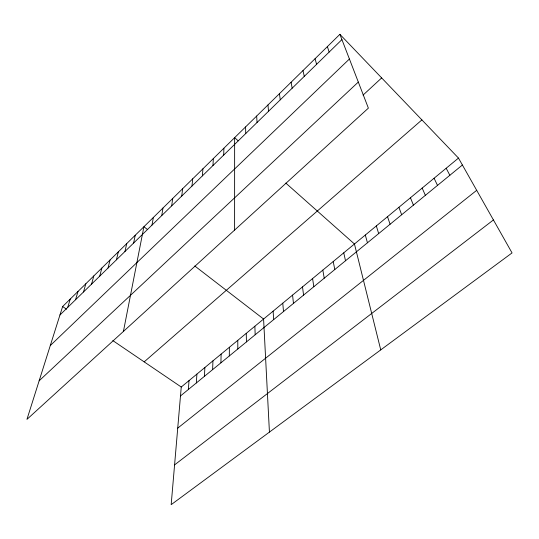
<?xml version="1.0" encoding="UTF-8"?>
<svg xmlns="http://www.w3.org/2000/svg" width="539" height="539" viewBox="0 0 539 539"><rect width="100%" height="100%" fill="white"/><g stroke="black" fill="none" stroke-linecap="round" stroke-linejoin="round"><path stroke-width="0.81" d="M234.606 230.079L234.64 137.667L238.225 140.847M229.311 355.949L229.392 347.264M220.916 362.828L221.118 354.096M223.705 155.057L223.901 148.212M212.622 369.626L212.945 360.847M204.436 376.33L204.874 367.51M212.959 165.554L213.336 158.581M196.351 382.953L196.903 374.1M188.367 389.495L189.027 380.595M202.381 175.882L202.933 168.788M458.487 158.082L181.252 387.022L171.173 504.666L512.05 252.919L458.487 158.082L339.893 34.334L62.625 306.536L26.95 419.369L368.38 108.137L339.893 34.334M191.978 186.043L192.706 178.833M181.737 196.041L182.633 188.717M171.665 205.878L172.723 198.453M161.754 215.56L162.967 208.027M151.998 225.093L153.359 217.46M123.424 331.424L143.9 226.744L147.666 229.654M133.611 243.042L135.255 235.233M124.96 251.491L126.732 243.601M116.437 259.818L118.331 251.848M108.029 268.031L110.044 259.987M99.735 276.13L101.871 268.011M91.563 284.114L93.806 275.928M83.498 291.99L85.856 283.73M75.541 299.758L78.007 291.437M67.698 307.419L70.265 299.037M59.957 314.978L341.921 39.603M50.289 345.56L349.413 59.007M39.138 380.817L358.314 82.063M363.07 95.093L381.659 77.919M144.183 361.871L421.896 119.901M180.484 395.949L462.395 165.008M177.729 428.128L476.692 190.321M174.582 464.887L493.428 219.952M62.625 306.536L66.573 309.218M112.813 340.587L181.252 387.022M194.774 265.976L263.584 319.034L269.426 432.096M285.825 183.092L354.453 243.992L380.743 349.892M446.184 168.242L449.849 175.283M434.084 178.234L437.513 185.396M422.172 188.071L425.365 195.34M410.442 197.752L413.42 205.13M398.9 207.286L401.656 214.765M387.528 216.678L390.074 224.251M327.375 46.623L329.147 52.081M376.337 225.922L378.674 233.589M365.307 235.024L367.45 242.786M315.072 58.704L316.595 64.336M343.754 252.831L345.512 260.761M302.985 70.569L304.272 76.376M333.21 261.53L334.793 269.54M291.107 82.231L292.158 88.201M322.827 270.106L324.229 278.198M312.593 278.562L313.819 286.721M279.431 93.692L280.253 99.83M302.507 286.889L303.572 295.123M292.569 295.096L293.465 303.396M267.95 104.964L268.557 111.256M282.766 303.188L283.507 311.555M273.105 311.165L273.697 319.593M256.658 116.047L257.056 122.481M254.866 326.23L255.176 334.766M245.562 126.948L245.75 133.524M246.269 333.331L246.438 341.921M237.78 340.338L237.82 348.982"/></g></svg>
